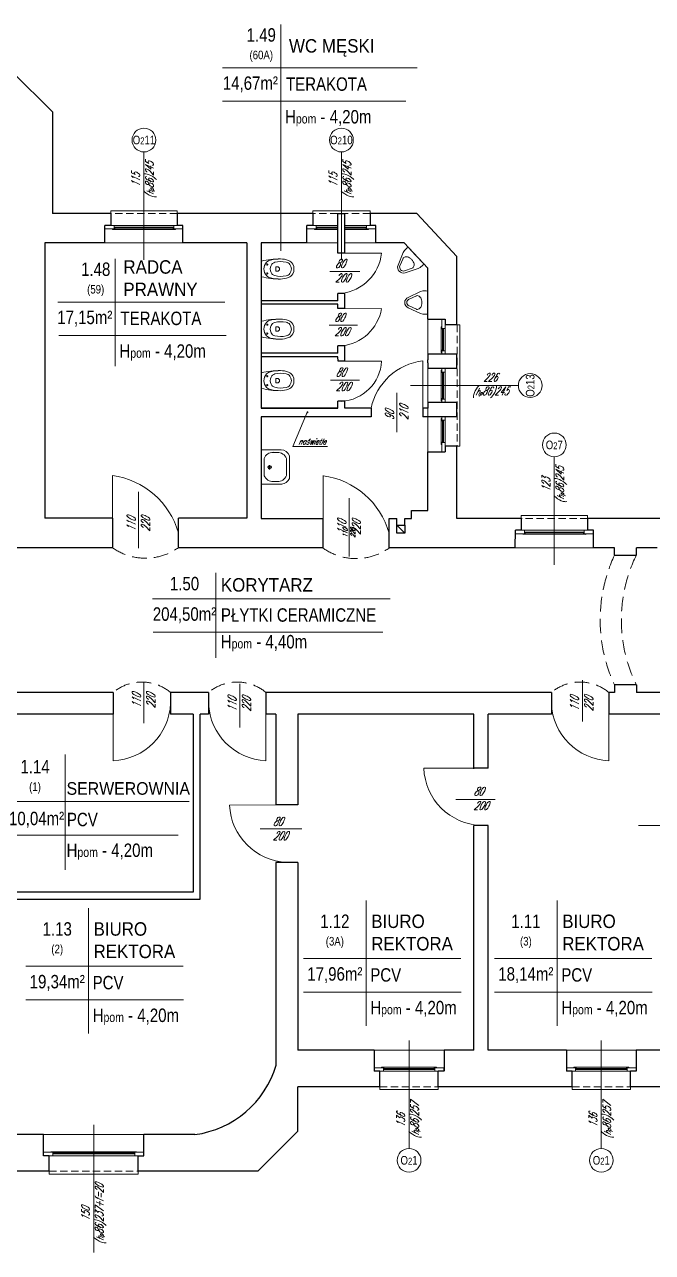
# Model space of a CAD drawing. Header units: millimetres. Extents: x -18485 to 40303, y -22087 to 35064.
# Drawn here: x 5093 to 6187, y 14995 to 17134 of the extents above; entities that cross this region are included whole.
import ezdxf

# ---------------------------------------------------------------- set-up
doc = ezdxf.new("R2010")
doc.units = ezdxf.units.MM
doc.linetypes.add('DASHED', pattern=[19.05, 12.7, -6.35])
for name, color, linetype, lineweight in [('01 parter - ściany', 2, 'Continuous', 25), ('03-01_okna', 5, 'Continuous', 15), ('03_drzwi', 1, 'Continuous', 0), ('04-1_widok', 251, 'Continuous', 5), ('04-2_nad', 251, 'DASHED', 5), ('05-03_opis', 10, 'Continuous', 5), ('07_wyposażenie', 253, 'Continuous', 5)]:
    doc.layers.add(name, color=color, linetype=linetype, lineweight=lineweight)
doc.styles.add('ariel', font='arial.ttf', dxfattribs={"width": 0.8})
doc.styles.add('ariel_wym', font='simplex.shx', dxfattribs={"width": 0.65, "oblique": 25})

msp = doc.modelspace()

# ---------------------------------------------------------------- hatches: boundary and pattern name
at = {"layer": '03_drzwi'}
h = msp.add_hatch(color=256, dxfattribs=at)
edge = h.paths.add_edge_path()
edge.add_arc((5586.2, 16458.3), 1.77, 0, 360)

# ---------------------------------------------------------------- linework, layer by layer
at = {"layer": '01 parter - ściany'}
for p, q in [((5141.8, 16981.5), (5071.8, 17051.5)), ((5141.8, 16981.5), (5141.7, 16804.5)), ((5243.3, 16804.5), (5141.7, 16804.5)), ((5243.3, 16804.5), (5243.3, 16784)), ((5595.3, 16804.5), (5359.3, 16804.5)), ((5359.3, 16804.5), (5359.3, 16783.9)), ((5595.3, 16804.5), (5595.3, 16784)), ((5639.3, 16755.5), (5639, 16804.5)), ((5639, 16804.5), (5651.3, 16804.5)), ((5651.3, 16735.5), (5651.3, 16804.5)), ((5776.7, 16804.5), (5695.3, 16804.5)), ((5695.3, 16804.5), (5695.3, 16783.9)), ((5776.7, 16804.5), (5846.7, 16729.5)), ((5233.3, 16753.5), (5233.3, 16783.9)), ((5243.3, 16783.9), (5233.3, 16783.9)), ((5369.3, 16783.9), (5359.3, 16783.9)), ((5369.3, 16755.5), (5369.3, 16783.9)), ((5369.3, 16753.5), (5369.3, 16783.9)), ((5585.3, 16753.5), (5585.3, 16784)), ((5595.3, 16784), (5585.3, 16784)), ((5705.3, 16784), (5695.3, 16784)), ((5705.3, 16753.5), (5705.3, 16784)), ((5233.3, 16753.5), (5128.7, 16753.5)), ((5128.7, 16753.5), (5128.7, 16274.1)), ((5480.7, 16753.5), (5369.3, 16753.5)), ((5480.7, 16753.5), (5480.7, 16274.1)), ((5585.3, 16753.5), (5505.7, 16753.5)), ((5505.7, 16753.5), (5505.7, 16465.5)), ((5639.3, 16735.5), (5639.3, 16755.5)), ((5651.3, 16735.5), (5651.3, 16752.7)), ((5754.6, 16753.5), (5705.3, 16753.5)), ((5754.6, 16753.5), (5795.7, 16709.4)), ((5651.3, 16735.5), (5639.3, 16735.5)), ((5846.7, 16610.5), (5846.7, 16729.5)), ((5795.7, 16620.5), (5795.7, 16709.4)), ((5639.3, 16652.7), (5639.3, 16665.5)), ((5651.3, 16665.5), (5639.3, 16665.5)), ((5651.3, 16638.9), (5651.3, 16666.4)), ((5639.3, 16652.7), (5505.7, 16652.7)), ((5639.3, 16646.7), (5505.7, 16646.7)), ((5639.3, 16638.9), (5639.3, 16646.7)), ((5651.3, 16638.9), (5639.3, 16638.9)), ((5795.7, 16620.5), (5826.2, 16620.5)), ((5826.2, 16620.4), (5826.2, 16610.5)), ((5846.7, 16610.5), (5826.2, 16610.5)), ((5639.3, 16561.2), (5505.7, 16561.2)), ((5639.3, 16555.2), (5505.7, 16555.2)), ((5639.3, 16561.5), (5639.3, 16573.9)), ((5651.3, 16573.9), (5639.3, 16573.9)), ((5639.4, 16547.5), (5639.3, 16555.2)), ((5651.3, 16547.5), (5651.3, 16573.9)), ((5846.8, 16559.5), (5795.7, 16559.5)), ((5795.7, 16559.5), (5795.7, 16549.5)), ((5846.7, 16534.5), (5846.7, 16559.5)), ((5651.4, 16547.5), (5639.4, 16547.5)), ((5795.7, 16544.5), (5795.7, 16549.5)), ((5795.7, 16549.5), (5795.7, 16549.5)), ((5795.7, 16544.5), (5795.7, 16544.5)), ((5795.7, 16544.4), (5795.7, 16534.5)), ((5846.8, 16534.5), (5795.7, 16534.5)), ((5639.3, 16465.5), (5639.3, 16477.5)), ((5651.3, 16477.5), (5639.3, 16477.5)), ((5651.3, 16465.5), (5651.3, 16477.5)), ((5846.8, 16475.4), (5795.7, 16475.4)), ((5795.7, 16475.4), (5795.7, 16465.5)), ((5846.7, 16450.5), (5846.7, 16475.4)), ((5639.3, 16465.5), (5505.7, 16465.5)), ((5505.7, 16465.5), (5639.3, 16465.5)), ((5505.7, 16450.5), (5505.7, 16273.5)), ((5697.1, 16450.5), (5505.7, 16450.5)), ((5697.1, 16465.4), (5651.3, 16465.5)), ((5697.1, 16465.4), (5697.1, 16450.4)), ((5795.7, 16465.5), (5787.1, 16465.5)), ((5787.1, 16465.5), (5787.1, 16450.5)), ((5795.7, 16450.5), (5787.1, 16450.5)), ((5795.7, 16465.5), (5795.7, 16465.5)), ((5846.8, 16450.5), (5795.7, 16450.5)), ((5832.7, 16450.5), (5832.7, 16450.5)), ((5795.7, 16287.5), (5795.7, 16389.5)), ((5795.7, 16389.5), (5826.2, 16389.5)), ((5846.7, 16399.5), (5826.2, 16399.5)), ((5826.2, 16399.5), (5826.2, 16389.5)), ((5846.7, 16273.5), (5846.7, 16399.5)), ((5767.7, 16273.5), (5767.7, 16287.5)), ((5767.7, 16287.5), (5795.7, 16287.5)), ((5246.4, 16274.1), (5128.7, 16274.1)), ((5246.3, 16274.1), (5246.3, 16222.5)), ((5480.7, 16274.1), (5361.3, 16274.1)), ((5361.3, 16222.5), (5361.3, 16274.1)), ((5505.7, 16273.5), (5613.4, 16273.5)), ((5613.3, 16222.5), (5613.3, 16273.5)), ((5728.3, 16273.5), (5741.9, 16273.5)), ((5728.3, 16222.5), (5728.3, 16273.5)), ((5741.9, 16261.9), (5741.9, 16273.5)), ((5741.9, 16261.9), (5755.9, 16261.9)), ((5741.9, 16247.9), (5741.9, 16261.9)), ((5741.9, 16261.9), (5755.9, 16247.9)), ((5755.9, 16261.9), (5755.9, 16273.5)), ((5755.9, 16273.5), (5767.7, 16273.5)), ((5755.9, 16261.9), (5755.9, 16247.9)), ((5958.3, 16273.5), (5846.7, 16273.5)), ((5958.3, 16273.5), (5958.3, 16252.9)), ((6205.3, 16273.5), (6074.3, 16273.5)), ((6074.3, 16273.5), (6074.3, 16252.9)), ((5755.9, 16247.9), (5741.9, 16247.9)), ((5948.3, 16222.5), (5948.4, 16252.9)), ((5958.3, 16252.9), (5948.4, 16252.9)), ((6084.3, 16252.9), (6074.3, 16252.9)), ((6084.3, 16222.5), (6084.3, 16252.9)), ((5246.3, 16222.5), (5066.1, 16222.5)), ((5613.3, 16222.5), (5361.3, 16222.5)), ((5795.7, 16222.5), (5728.3, 16222.5)), ((5948.3, 16222.5), (5795.7, 16222.5)), ((6121.2, 16222.5), (6084.3, 16222.5)), ((6121.2, 16209.5), (6121.2, 16222.5)), ((6195.3, 16222.5), (6159.2, 16222.5)), ((6159.2, 16209.5), (6159.2, 16222.5)), ((6121.2, 16209.5), (6159.2, 16209.5)), ((6159.2, 15983.5), (6121.2, 15983.5)), ((6121.2, 15983.5), (6121.2, 15970.5)), ((6159.2, 15983.5), (6159.2, 15970.5)), ((5247.6, 15970.5), (5066.1, 15970.5)), ((5247.6, 15970.5), (5247.6, 15932.5)), ((5413.8, 15970.5), (5347.6, 15970.5)), ((5347.6, 15970.5), (5347.6, 15932.5)), ((5413.8, 15970.5), (5413.8, 15932.5)), ((6011.2, 15970.5), (5513.8, 15970.5)), ((5513.8, 15970.5), (5513.8, 15932.5)), ((6011.2, 15970.5), (6011.2, 15932.5)), ((6121.2, 15970.5), (6111.2, 15970.5)), ((6111.2, 15970.5), (6111.2, 15932.5)), ((6327.2, 15970.5), (6159.2, 15970.5)), ((5247.6, 15932.5), (5065.3, 15932.5)), ((5387.3, 15932.5), (5347.6, 15932.5)), ((5387.3, 15932.5), (5387.3, 15626.4)), ((5387.3, 15932.5), (5387.3, 15622.5)), ((5413.8, 15932.5), (5399.3, 15932.5)), ((5399.3, 15610.5), (5399.3, 15932.5)), ((5531.3, 15932.5), (5513.8, 15932.5)), ((5531.3, 15932.5), (5531.3, 15774.4)), ((5876.3, 15932.5), (5569.3, 15932.5)), ((5569.3, 15932.5), (5569.3, 15774.4)), ((5876.3, 15837.3), (5876.3, 15932.5)), ((6011.2, 15932.5), (5901.3, 15932.5)), ((5901.3, 15838.6), (5901.3, 15932.5)), ((6211.3, 15932.5), (6111.2, 15932.5)), ((5901.3, 15838.6), (5876.3, 15838.6)), ((5569.3, 15774.4), (5531.3, 15774.4)), ((5876.3, 15347.5), (5876.3, 15738.6)), ((5901.3, 15738.6), (5876.3, 15738.6)), ((5901.3, 15347.5), (5901.3, 15738.6)), ((5569.3, 15674.4), (5531.3, 15674.4)), ((5531.3, 15674.4), (5531.3, 15321.3)), ((5569.3, 15674.4), (5569.3, 15347.5)), ((5387.3, 15622.5), (5065.3, 15622.5)), ((5065.3, 15610.5), (5399.3, 15610.5)), ((5702.4, 15347.5), (5569.3, 15347.5)), ((5702.4, 15347.5), (5702.4, 15310.5)), ((5876.3, 15347.5), (5824.1, 15347.5)), ((5824.1, 15347.5), (5824.1, 15310.6)), ((6037.4, 15347.5), (5901.3, 15347.5)), ((6037.4, 15347.5), (6037.4, 15310.5)), ((6211.3, 15347.5), (6159.1, 15347.5)), ((6159.1, 15347.5), (6159.1, 15310.6)), ((5712.3, 15310.5), (5702.4, 15310.5)), ((5712.3, 15283.5), (5712.3, 15310.5)), ((5814.1, 15283.5), (5814.1, 15310.5)), ((5824, 15310.5), (5814.1, 15310.5)), ((6047.3, 15310.5), (6037.4, 15310.5)), ((6047.3, 15283.5), (6047.3, 15310.5)), ((6149.1, 15283.5), (6149.1, 15310.5)), ((6159, 15310.5), (6149.1, 15310.5)), ((5712.3, 15283.5), (5569.3, 15283.5)), ((5569.3, 15206.5), (5569.3, 15283.5)), ((6047.3, 15283.5), (5814.1, 15283.5)), ((6384.5, 15283.5), (6149.1, 15283.5)), ((5126.3, 15200.5), (5065.3, 15200.5)), ((5126.3, 15163.5), (5126.3, 15200.5)), ((5390, 15200.5), (5301.3, 15200.5)), ((5301.3, 15163.5), (5301.3, 15200.5)), ((5500, 15136.5), (5569.3, 15206.5)), ((5136.3, 15163.5), (5126.3, 15163.5)), ((5136.3, 15136.5), (5136.3, 15163.5)), ((5291.3, 15136.5), (5291.3, 15163.5)), ((5291.3, 15163.5), (5301.3, 15163.5)), ((5136.3, 15136.5), (4946.3, 15136.5)), ((5500, 15136.5), (5291.3, 15136.5))]:
    msp.add_line(p, q, dxfattribs=at)
msp.add_arc((5368.5, 15368.7), 169.7, 277.3023, 343.7505, dxfattribs=at)
at = {"layer": '03-01_okna', "linetype": 'Continuous', "lineweight": 0}
for p, q in [((5243.3, 16804.5), (5243.3, 16809.5)), ((5359.3, 16809.5), (5243.3, 16809.5)), ((5359.3, 16804.5), (5359.3, 16809.5)), ((5595.3, 16804.5), (5595.3, 16809.5)), ((5695.4, 16809.5), (5595.3, 16809.5)), ((5695.4, 16804.5), (5695.4, 16809.5)), ((5249.3, 16783.9), (5353.3, 16783.9)), ((5353.3, 16780.9), (5249.3, 16780.9)), ((5250.3, 16776.9), (5250.3, 16780.9)), ((5352.3, 16779.4), (5250.3, 16779.4)), ((5352.3, 16778.9), (5250.3, 16778.9)), ((5352.3, 16776.9), (5352.3, 16780.9)), ((5601.3, 16784), (5639.1, 16784)), ((5639.2, 16781), (5601.3, 16781)), ((5602.3, 16777), (5602.3, 16781)), ((5639.2, 16779.5), (5602.3, 16779.5)), ((5639.2, 16779), (5602.3, 16779)), ((5651.3, 16784), (5689.3, 16784)), ((5689.3, 16781), (5651.3, 16781)), ((5688.3, 16779.5), (5651.3, 16779.5)), ((5688.3, 16779), (5651.3, 16779)), ((5688.3, 16777), (5688.3, 16781)), ((5819.2, 16603.5), (5823.2, 16603.5)), ((5821.2, 16603.5), (5821.2, 16566.5)), ((5821.7, 16603.5), (5821.7, 16566.5)), ((5823.2, 16604.5), (5823.2, 16565.5)), ((5826.2, 16565.5), (5826.2, 16604.5)), ((5846.8, 16610.5), (5851.8, 16610.5)), ((5851.8, 16610.5), (5851.8, 16399.5)), ((5819.2, 16566.5), (5823.2, 16566.5)), ((5819.3, 16527.5), (5823.3, 16527.5)), ((5821.3, 16527.5), (5821.2, 16482.5)), ((5821.8, 16527.5), (5821.7, 16482.5)), ((5823.3, 16528.5), (5823.2, 16481.5)), ((5826.2, 16481.5), (5826.3, 16528.5)), ((5819.2, 16482.5), (5823.2, 16482.5)), ((5819.2, 16443.5), (5823.2, 16443.5)), ((5821.2, 16443.5), (5821.2, 16406.5)), ((5821.7, 16443.5), (5821.7, 16406.5)), ((5823.2, 16444.5), (5823.2, 16405.5)), ((5826.2, 16405.5), (5826.2, 16444.5)), ((5819.2, 16406.5), (5823.2, 16406.5)), ((5846.8, 16399.5), (5851.8, 16399.5)), ((5958.3, 16273.4), (5958.3, 16278.4)), ((6074.3, 16278.4), (5958.3, 16278.4)), ((6074.3, 16273.4), (6074.3, 16278.4)), ((5964.4, 16252.9), (6068.3, 16252.8)), ((6068.3, 16249.8), (5964.4, 16249.9)), ((5965.4, 16245.9), (5965.4, 16249.9)), ((6067.3, 16248.3), (5965.4, 16248.4)), ((6067.3, 16247.8), (5965.4, 16247.9)), ((6067.3, 16245.8), (6067.3, 16249.8)), ((5719.4, 15317.6), (5719.4, 15313.6)), ((5719.4, 15315.6), (5807, 15315.6)), ((5719.4, 15315.1), (5807, 15315.1)), ((5807, 15317.6), (5807, 15313.6)), ((6054.4, 15317.6), (6054.4, 15313.6)), ((6054.4, 15315.6), (6142, 15315.6)), ((6054.4, 15315.1), (6142, 15315.1)), ((6142, 15317.6), (6142, 15313.6)), ((5718.4, 15313.6), (5808, 15313.6)), ((5808, 15310.6), (5718.4, 15310.6)), ((6053.4, 15313.6), (6143, 15313.6)), ((6143, 15310.6), (6053.4, 15310.6)), ((5712.3, 15283.5), (5712.3, 15278.5)), ((5712.3, 15278.5), (5814.1, 15278.5)), ((5814.1, 15283.5), (5814.1, 15278.5)), ((6047.3, 15283.5), (6047.3, 15278.5)), ((6047.3, 15278.5), (6149.1, 15278.5)), ((6149.1, 15283.5), (6149.1, 15278.5)), ((5142.3, 15166.5), (5285.3, 15166.5)), ((5143.3, 15170.5), (5143.3, 15166.5)), ((5143.3, 15168.5), (5284.3, 15168.5)), ((5143.3, 15168), (5284.3, 15168)), ((5284.3, 15170.5), (5284.3, 15166.5)), ((5285.3, 15163.5), (5142.3, 15163.5)), ((5136.3, 15136.5), (5136.3, 15131.5)), ((5136.3, 15131.5), (5291.3, 15131.5)), ((5291.3, 15136.5), (5291.3, 15131.5))]:
    msp.add_line(p, q, dxfattribs=at)
at = {"layer": '03-01_okna', "linetype": 'DASHED'}
for p, q in [((5359.3, 16804.5), (5243.3, 16804.5)), ((5695.4, 16804.5), (5595.3, 16804.5)), ((5846.8, 16610.5), (5846.8, 16399.5)), ((6074.3, 16273.4), (5958.3, 16273.4)), ((5712.3, 15283.5), (5814.1, 15283.5)), ((6047.3, 15283.5), (6149.1, 15283.5)), ((5136.3, 15136.5), (5291.3, 15136.5))]:
    msp.add_line(p, q, dxfattribs=at)
at = {"layer": '03-01_okna', "linetype": 'Continuous', "lineweight": 0}
for points in [[(5233.3, 16777.9), (5249.3, 16777.9), (5249.3, 16783.9), (5233.3, 16783.9)], [(5353.3, 16777.9), (5369.3, 16777.9), (5369.3, 16783.9), (5353.3, 16783.9)], [(5585.3, 16778), (5601.3, 16778), (5601.3, 16784), (5585.3, 16784)], [(5689.3, 16778), (5705.3, 16778), (5705.3, 16784), (5689.3, 16784)], [(5820.2, 16604.5), (5820.2, 16620.5), (5826.2, 16620.5), (5826.2, 16604.5)], [(5820.2, 16559.5), (5820.2, 16565.5), (5826.2, 16565.5), (5826.2, 16559.5)], [(5820.3, 16528.5), (5820.3, 16534.5), (5826.3, 16534.5), (5826.3, 16528.5)], [(5820.2, 16475.4), (5820.2, 16481.5), (5826.2, 16481.5), (5826.2, 16475.4)], [(5820.2, 16444.5), (5820.2, 16450.5), (5826.2, 16450.5), (5826.2, 16444.5)], [(5820.2, 16389.5), (5820.2, 16405.5), (5826.2, 16405.5), (5826.2, 16389.5)], [(5948.4, 16246.9), (5964.4, 16246.9), (5964.4, 16252.9), (5948.4, 16252.9)], [(6068.3, 16246.8), (6084.3, 16246.8), (6084.3, 16252.8), (6068.3, 16252.8)], [(5718.4, 15316.6), (5702.4, 15316.6), (5702.4, 15310.6), (5718.4, 15310.6)], [(5824, 15316.6), (5808, 15316.6), (5808, 15310.6), (5824, 15310.6)], [(6053.4, 15316.6), (6037.4, 15316.6), (6037.4, 15310.6), (6053.4, 15310.6)], [(6159, 15316.6), (6143, 15316.6), (6143, 15310.6), (6159, 15310.6)], [(5142.3, 15169.5), (5126.3, 15169.5), (5126.3, 15163.5), (5142.3, 15163.5)], [(5301.3, 15169.5), (5285.3, 15169.5), (5285.3, 15163.5), (5301.3, 15163.5)]]:
    msp.add_lwpolyline(points, close=True, dxfattribs=at)
for points in [[(5356.3, 16777.9), (5356.3, 16776.9), (5246.3, 16776.9), (5246.3, 16777.9)], [(5639.2, 16777), (5598.3, 16777), (5598.3, 16778)], [(5692.3, 16778), (5692.3, 16777), (5651.3, 16777)], [(5820.2, 16607.5), (5819.2, 16607.5), (5819.2, 16562.5), (5820.2, 16562.5)], [(5820.3, 16531.5), (5819.3, 16531.5), (5819.2, 16478.5), (5820.2, 16478.5)], [(5820.2, 16447.5), (5819.2, 16447.5), (5819.2, 16402.5), (5820.2, 16402.5)], [(6071.3, 16246.8), (6071.3, 16245.8), (5961.4, 16245.9), (5961.4, 16246.9)], [(5715.4, 15316.6), (5715.4, 15317.6), (5811, 15317.6), (5811, 15316.6)], [(6050.4, 15316.6), (6050.4, 15317.6), (6146, 15317.6), (6146, 15316.6)], [(5139.3, 15169.5), (5139.3, 15170.5), (5288.3, 15170.5), (5288.3, 15169.5)]]:
    msp.add_lwpolyline(points, dxfattribs=at)
at = {"layer": '03_drzwi'}
for p, q in [((5715.3, 16735.4), (5645.3, 16735.5)), ((5625.3, 16703.6), (5677.5, 16703.6)), ((5715.3, 16638.8), (5645.3, 16638.9)), ((5624, 16609.9), (5673.1, 16610)), ((5715.4, 16547.4), (5645.4, 16547.5)), ((5787, 16548), (5787.1, 16458)), ((5787.1, 16458), (5787, 16548)), ((5626.4, 16514.5), (5676.9, 16514.5)), ((5741.8, 16492.5), (5741.8, 16423.7)), ((5586.4, 16459.6), (5560.9, 16399)), ((5560.9, 16399), (5621.1, 16399)), ((5246.4, 16348.3), (5246.3, 16248.3)), ((5613.4, 16348), (5613.3, 16248)), ((5292, 16320.1), (5292, 16221.5)), ((5659, 16308.8), (5659, 16207)), ((5301, 15916.9), (5300.9, 15988.2)), ((5468.2, 15909.6), (5468.2, 15985.3)), ((6065.6, 15919.9), (6065.6, 15991.8)), ((5247.7, 15851.5), (5247.6, 15951.5)), ((5513.7, 15851.5), (5513.8, 15951.5)), ((6111.1, 15851.5), (6111.2, 15951.5)), ((5788.8, 15838.5), (5888.8, 15838.6)), ((5450.3, 15774.3), (5550.3, 15774.4)), ((5844.6, 15784.2), (5913.5, 15784.2)), ((5504, 15732.8), (5576.1, 15732.9)), ((6163, 15738.4), (6231.8, 15738.4))]:
    msp.add_line(p, q, dxfattribs=at)
for centre, radius, start, end in [((5636.1, 16744.7), 79.8, 276.6534, 353.3091), ((5637.3, 16652.8), 79.3, 275.8153, 349.8983), ((5640.7, 16552.2), 74.9, 273.5343, 356.3482), ((5799.6, 16444), 104.7, 96.8859, 168.2131), ((5227.3, 16210.2), 139.4, 15.8381, 82.1114), ((5594.3, 16209.9), 139.4, 15.8381, 82.1114), ((5243.4, 15955.7), 104.3, 272.3589, 357.6786), ((5518, 15955.7), 104.3, 182.3214, 267.6411), ((6115.4, 15955.7), 104.3, 182.3214, 267.6411), ((5893.1, 15842.8), 104.3, 182.3589, 267.6786), ((5554.6, 15778.6), 104.3, 182.3589, 267.6786)]:
    msp.add_arc(centre, radius, start, end, dxfattribs=at)
at = {"layer": '04-1_widok'}
for p, q in [((5233.3, 16753.5), (5369.3, 16753.5)), ((5585.3, 16753.5), (5639.3, 16753.5)), ((5651.3, 16753.5), (5705.3, 16753.5)), ((5795.7, 16389.5), (5795.8, 16620.5)), ((5948.4, 16222.4), (6084.4, 16222.4)), ((5824.1, 15347.5), (5702.4, 15347.5)), ((6159.1, 15347.5), (6037.4, 15347.5)), ((5301.3, 15200.5), (5126.3, 15200.5))]:
    msp.add_line(p, q, dxfattribs=at)
at = {"layer": '04-2_nad', "ltscale": 2}
for centre, radius, start, end in [((5303.9, 16303.5), 99.3, 234.6195, 305.3702), ((5670.9, 16302.8), 99.3, 234.6195, 305.3702), ((6364.1, 16096.5), 267.9, 155.0503, 204.9497), ((6391, 16096.5), 257.9, 154.0151, 205.9849), ((5297.6, 15910.3), 78.2, 50.2815, 129.7185), ((5463.8, 15910.3), 78.2, 50.2815, 129.7185), ((6061.2, 15910.3), 78.2, 50.2815, 129.7185)]:
    msp.add_arc(centre, radius, start, end, dxfattribs=at)
at = {"layer": '05-03_opis'}
for p, q in [((5539.8, 17133.8), (5539.8, 16739.4)), ((5438.2, 17058.5), (5777.5, 17058.5)), ((5438.2, 17000.2), (5757.4, 17000.2)), ((5251.3, 16725.7), (5251.3, 16538.5)), ((5151.5, 16650.4), (5442.3, 16650.4)), ((5152.8, 16592.1), (5444.4, 16592.1)), ((5426.4, 16179), (5426.4, 16030.9)), ((5316.4, 16133.7), (5730.5, 16133.7)), ((5317.5, 16075.4), (5717.4, 16075.4)), ((5164.3, 15862.3), (5164.3, 15661.4)), ((5073.6, 15780.3), (5379.9, 15780.3)), ((5077.8, 15722), (5361.1, 15722)), ((5204.6, 15594.6), (5204.6, 15376.2)), ((5688.4, 15607.9), (5688.4, 15389.5)), ((6021.2, 15607.9), (6021.2, 15389.5)), ((5579.4, 15506.8), (5853.2, 15506.8)), ((5912.2, 15506.8), (6186, 15506.8)), ((5095.7, 15493.4), (5369.4, 15493.4)), ((5579.4, 15448.4), (5853.9, 15448.4)), ((5912.2, 15448.4), (6186.7, 15448.4)), ((5095.7, 15435.1), (5370.2, 15435.1))]:
    msp.add_line(p, q, dxfattribs=at)
at = {"layer": '05-03_opis', "lineweight": 0}
for p, q in [((5301.3, 16723.9), (5301.3, 16911.9)), ((5645.3, 16723.9), (5645.3, 16911.9)), ((5765.6, 16505), (5953.6, 16505)), ((6016.3, 16192.8), (6016.3, 16380.8)), ((5763.2, 15364.1), (5763.2, 15176.1)), ((6098.2, 15364.1), (6098.2, 15176.1)), ((5213.8, 15217.1), (5213.8, 14995))]:
    msp.add_line(p, q, dxfattribs=at)
for centre in [(5301.3, 16932.6), (5645.3, 16932.6), (5974.3, 16505), (6016.3, 16401.5), (5763.2, 15155.4), (6098.2, 15155.4)]:
    msp.add_circle(centre, 20.7, dxfattribs=at)
at = {"layer": '07_wyposażenie', "ltscale": 2}
for p, q in [((5744, 16714.8), (5753.2, 16736.8)), ((5747.3, 16713.4), (5752.7, 16726.5)), ((5753.2, 16736.8), (5755.1, 16740.4)), ((5755.1, 16740.4), (5759.2, 16744.5)), ((5759.2, 16744.5), (5761.5, 16746)), ((5761.5, 16746), (5775.1, 16731.4)), ((5775.1, 16731.4), (5788.8, 16716.8)), ((5505.7, 16721.6), (5505.7, 16694.4)), ((5517.7, 16715.7), (5514.8, 16715.7)), ((5516.2, 16717.2), (5516.2, 16714.3)), ((5768.7, 16709.4), (5755.3, 16704.8)), ((5779, 16709.1), (5756.4, 16701.5)), ((5782.7, 16710.8), (5779, 16709.1)), ((5787.1, 16714.7), (5782.7, 16710.8)), ((5788.8, 16716.8), (5787.1, 16714.7)), ((5517.7, 16700.2), (5514.8, 16700.2)), ((5516.2, 16698.8), (5516.2, 16701.7)), ((5761.6, 16658.6), (5783.4, 16668.5)), ((5763.1, 16655.4), (5776, 16661.3)), ((5783.4, 16668.5), (5787.2, 16669.8)), ((5787.2, 16669.8), (5793, 16669.9)), ((5793, 16669.9), (5795.7, 16669.5)), ((5795.7, 16669.5), (5795.7, 16649.5)), ((5783.4, 16630.6), (5761.6, 16640.4)), ((5776, 16637.8), (5763.1, 16643.6)), ((5795.7, 16649.5), (5795.7, 16629.5)), ((5787.2, 16629.3), (5783.4, 16630.6)), ((5793, 16629.1), (5787.2, 16629.3)), ((5795.7, 16629.5), (5793, 16629.1)), ((5505.7, 16616.9), (5505.7, 16589.7)), ((5517.7, 16611.1), (5514.8, 16611.1)), ((5516.2, 16612.5), (5516.2, 16609.6)), ((5516.2, 16594.1), (5516.2, 16597)), ((5517.7, 16595.6), (5514.8, 16595.6)), ((5505.7, 16527.1), (5505.7, 16499.9)), ((5517.7, 16521.2), (5514.8, 16521.2)), ((5516.2, 16522.7), (5516.2, 16519.8)), ((5517.7, 16505.7), (5514.8, 16505.7)), ((5516.2, 16504.3), (5516.2, 16507.2)), ((5505.7, 16393.1), (5505.7, 16333.2)), ((5505.8, 16393.2), (5540.6, 16393.2)), ((5534.1, 16388.6), (5524.6, 16388.6)), ((5510.6, 16347.9), (5510.6, 16378)), ((5516.6, 16362.6), (5524.1, 16362.6)), ((5520.3, 16358.9), (5520.3, 16366.4)), ((5549.6, 16348), (5549.6, 16378)), ((5554.6, 16382.6), (5554.6, 16343.2)), ((5541.3, 16333.2), (5505.9, 16333.2)), ((5534.1, 16337.7), (5524.6, 16337.7))]:
    msp.add_line(p, q, dxfattribs=at)
for points in [[(5553.3, 16722.9, 0.091012), (5539.2, 16725.5, 0.04468), (5522, 16723.6, 0.150678), (5514.8, 16719.6, 0.380316), (5514.8, 16696.4, 0.150678), (5522, 16692.4, 0.04468), (5539.2, 16690.5, 0.091012), (5553.3, 16693.1, 0.171854), (5560.5, 16699.5, 0.258868), (5560.5, 16716.6, 0.171854)], [(5522.8, 16701.7, 0.228329), (5529.4, 16696.4, 0.112012), (5548.8, 16696, 0.161795), (5555.5, 16699.9, 0.320353), (5555.5, 16716.1, 0.161795), (5548.8, 16720, 0.112012), (5529.4, 16719.6, 0.228329), (5522.8, 16714.3, 0.236897)], [(5553.3, 16618.3, 0.091012), (5539.2, 16620.8, 0.04468), (5522, 16619, 0.150678), (5514.8, 16614.9, 0.380316), (5514.8, 16591.7, 0.150678), (5522, 16587.7, 0.04468), (5539.2, 16585.8, 0.091012), (5553.3, 16588.4, 0.171854), (5560.5, 16594.8, 0.258868), (5560.5, 16611.9, 0.171854)], [(5522.8, 16597, 0.228329), (5529.4, 16591.7, 0.112012), (5548.8, 16591.3, 0.161795), (5555.5, 16595.2, 0.320353), (5555.5, 16611.4, 0.161795), (5548.8, 16615.3, 0.112012), (5529.4, 16614.9, 0.228329), (5522.8, 16609.7, 0.236897)], [(5553.3, 16528.4, 0.091012), (5539.2, 16531, 0.04468), (5522, 16529.1, 0.150678), (5514.8, 16525.1, 0.380316), (5514.8, 16501.8, 0.150678), (5522, 16497.8, 0.04468), (5539.2, 16496, 0.091012), (5553.3, 16498.6, 0.171854), (5560.5, 16504.9, 0.258868), (5560.5, 16522, 0.171854)], [(5522.8, 16507.1, 0.228329), (5529.4, 16501.9, 0.112012), (5548.8, 16501.5, 0.161795), (5555.5, 16505.4, 0.320353), (5555.5, 16521.6, 0.161795), (5548.8, 16525.5, 0.112012), (5529.4, 16525.1, 0.228329), (5522.8, 16519.8, 0.236897)]]:
    msp.add_lwpolyline(points, format="xyb", close=True, dxfattribs=at)
for points in [[(5533.7, 16704.1), (5531, 16704.1), (5531, 16711.9), (5533.7, 16711.9, -1), (5533.7, 16704.1, -1)], [(5533.7, 16599.5), (5531, 16599.5), (5531, 16607.3), (5533.7, 16607.3, -1), (5533.7, 16599.5, -1)], [(5533.7, 16509.6), (5531, 16509.6), (5531, 16517.4), (5533.7, 16517.4, -1), (5533.7, 16509.6, -1)]]:
    msp.add_lwpolyline(points, format="xyb", dxfattribs=at)
for centre, radius in [((5516.2, 16715.7), 1), ((5516.2, 16700.2), 1), ((5516.2, 16611.1), 1), ((5516.2, 16595.6), 1), ((5516.2, 16521.2), 1), ((5516.2, 16505.7), 1), ((5520.3, 16362.6), 3)]:
    msp.add_circle(centre, radius, dxfattribs=at)
for centre, radius, start, end in [((5539.3, 16579.8), 145.7, 90.0193, 103.3053), ((5757.5, 16723.9), 5.45, 133.0251, 156.6347), ((5757.5, 16723.9), 5.45, 101.1715, 133.0251), ((5758.2, 16720.3), 9.14, 76.7151, 101.1715), ((5757.4, 16716.7), 12.9, 58.4622, 76.7151), ((5754.7, 16712.3), 17.9, 43.0251, 58.4622), ((5753.2, 16710.9), 10, 157.3203, 223.0251), ((5753.2, 16710.9), 10, 223.0251, 288.7299), ((5753.2, 16710.9), 6.45, 157.3203, 223.0251), ((5753.2, 16710.9), 6.45, 223.0251, 288.7299), ((5754.7, 16712.3), 17.9, 27.588, 43.0251), ((5766.5, 16714.3), 5.45, 294.6314, 313.0251), ((5766.5, 16714.3), 5.45, 313.0251, 344.8786), ((5759.2, 16714.7), 12.9, 9.335, 27.588), ((5762.9, 16715.3), 9.14, 344.8786, 9.335), ((5539.2, 16836.2), 145.7, 256.7333, 270.0193), ((5777.7, 16656.1), 5.45, 90, 113.6096), ((5777.7, 16656.1), 5.45, 58.1465, 90), ((5765.7, 16649.5), 10, 114.2952, 180), ((5765.7, 16649.5), 10, 180, 245.7048), ((5765.7, 16649.5), 6.45, 114.2952, 180), ((5765.7, 16649.5), 6.45, 180, 245.7048), ((5775.8, 16652.9), 9.14, 33.6901, 58.1465), ((5775.8, 16646.1), 9.14, 301.8535, 326.3099), ((5772.7, 16650.9), 12.9, 15.4371, 33.6901), ((5772.7, 16648.2), 12.9, 326.3099, 344.5629), ((5767.8, 16649.5), 17.9, 0, 15.4371), ((5767.8, 16649.5), 17.9, 344.5629, 0), ((5539.3, 16475.1), 145.7, 90.0193, 103.3053), ((5777.7, 16643), 5.45, 251.6064, 270), ((5777.7, 16643), 5.45, 270, 301.8535), ((5539.2, 16731.5), 145.7, 256.7333, 270.0193), ((5539.3, 16385.3), 145.7, 90.0193, 103.3053), ((5539.2, 16641.7), 145.7, 256.7333, 270.0193), ((5526.4, 16371.8), 16.9, 89.6663, 158.5578), ((5533.9, 16371.7), 16.9, 21.6503, 90.3572), ((5538.9, 16376.4), 16.9, 21.5609, 85.1722), ((5526.2, 16354.7), 16.9, 203.3871, 272.094), ((5534.1, 16354.7), 16.9, 267.9566, 336.6635), ((5539.2, 16349.9), 16.8, 276.0033, 336.7882)]:
    msp.add_arc(centre, radius, start, end, dxfattribs=at)

# ---------------------------------------------------------------- texts
at = {"layer": '03_drzwi', "width": 160.59, "attachment_point": 1, "style": 'ariel_wym'}
for s, insert, char_height, rotation in [('80\\P200', (5634.3, 16724.9), 15, 359.9915), ('80\\P200', (5633, 16631.3), 15, 359.9915), ('80\\P200', (5635.4, 16535.8), 15, 359.9915), ('90\\P210', (5721.7, 16445), 15, 90), ('110\\P220', (5271.7, 16250.8), 15, 89.9915), ('110\\P220', (5638.8, 16245.1), 15, 89.9915), ('110\\P220', (5648, 16240), 8, 90), ('110\\P220', (5280.8, 15942.9), 15, 89.9915), ('110\\P220', (5447.3, 15936.9), 15, 89.9915), ('110\\P220', (6043.8, 15937.9), 15, 89.9915), ('80\\P200', (5875.5, 15805.7), 15, 359.9915), ('80\\P200', (5525.8, 15753.2), 15, 359.9915)]:
    msp.add_mtext(s, dxfattribs=dict(at, insert=insert, char_height=char_height, rotation=rotation))
at = {"layer": '03_drzwi', "insert": (5570.3, 16412.4), "char_height": 10, "width": 131.796, "attachment_point": 1, "style": 'ariel_wym'}
msp.add_mtext('naświetle ', dxfattribs=at)
at = {"layer": '05-03_opis', "style": 'ariel'}
for s, insert, char_height, width, attachment_point in [('{\\fArial|b0|i0|c238|p34;1.49\\P\\H0.6404x;(60A)}', (5505.7, 17098.1), 23.423, 108.913, 5), ('{\\fArial|b0|i0|c238|p34;\\W0.9;WC MĘSKI}', (5554, 17093.1), 23.423, 356.637, 4), ('{\\fArial|b0|i0|c238|p34;14,67m²}', (5486.7, 17029.6), 23.423, 108.913, 5), ('TERAKOTA', (5548.8, 17029.9), 23.42, 322.789, 4), ('{\\fArial|b0|i0|c238|p34; H\\H0.7x;pom\\H1.429x; - 4,20m}', (5539.8, 16970.7), 23.423, 322.789, 4), ('{\\fArial|b0|i0|c238|p34;1.48\\P\\H0.6404x;(59)}', (5217.2, 16690), 23.423, 108.913, 5), ('{\\fArial|b0|i0|c238|p34;\\W0.9;RADCA\\PPRAWNY}', (5265.5, 16692), 23.423, 356.637, 4), ('{\\fArial|b0|i0|c238|p34;17,15m²}', (5198.2, 16621.5), 23.423, 108.913, 5), ('TERAKOTA', (5260.3, 16621.8), 23.42, 322.789, 4), ('{\\fArial|b0|i0|c238|p34; H\\H0.7x;pom\\H1.429x; - 4,20m}', (5251.3, 16562.6), 23.423, 322.789, 4), ('{\\fArial|b0|i0|c238|p34;1.50}', (5372, 16159.8), 23.423, 108.913, 5), ('\\W0.9;{\\fArial|b0|i0|c238|p34;KORYTARZ}', (5435.3, 16157.6), 23.423, 356.637, 4), ('{\\fArial|b0|i0|c238|p34;204,50m²}', (5372, 16104.8), 23.423, 108.913, 5), ('{\\fArial|b0|i0|c238|p34;PŁYTKI CERAMICZNE}', (5435.4, 16105.1), 23.423, 322.789, 4), ('{\\fArial|b0|i0|c238|p34; H\\H0.7x;pom\\H1.429x; - 4,40m}', (5427.8, 16056.3), 23.423, 322.789, 4), ('{\\fArial|b0|i0|c238|p34;1.14\\P\\H0.6404x;(1)}', (5111.5, 15823.4), 23.423, 108.913, 5), ('{\\fArial|b0|i0|c238|p34;\\W0.9;SERWEROWNIA}', (5166.4, 15803), 22, 356.637, 4), ('{\\fArial|b0|i0|c238|p34;10,04m²}', (5114.2, 15748.7), 23.423, 108.913, 5), (' PCV', (5159.8, 15748.9), 23.42, 322.789, 4), ('{\\fArial|b0|i0|c238|p34; H\\H0.7x;pom\\H1.429x; - 4,20m}', (5159.2, 15693.1), 23.423, 322.789, 4), ('{\\fArial|b0|i0|c238|p34;1.13\\P\\H0.6404x;(2)}', (5150.2, 15540.9), 23.423, 108.913, 5), ('{\\fArial|b0|i0|c238|p34;\\W0.9;BIURO\\PREKTORA}', (5213.5, 15538.7), 23.423, 356.637, 4), ('{\\fArial|b0|i0|c238|p34;1.12\\P\\H0.6404x;(3A)}', (5633.9, 15554.3), 23.423, 108.913, 5), ('{\\fArial|b0|i0|c238|p34;\\W0.9;BIURO\\PREKTORA}', (5697.3, 15552.1), 23.423, 356.637, 4), ('{\\fArial|b0|i0|c238|p34;1.11\\P\\H0.6404x;(3)}', (5966.7, 15554.3), 23.423, 108.913, 5), ('{\\fArial|b0|i0|c238|p34;\\W0.9;BIURO\\PREKTORA}', (6030.1, 15552.1), 23.423, 356.637, 4), ('{\\fArial|b0|i0|c238|p34;17,96m²}', (5633.9, 15477.9), 23.423, 108.913, 5), (' PCV', (5688.4, 15478.2), 23.42, 322.789, 4), ('{\\fArial|b0|i0|c238|p34;18,14m²}', (5966.7, 15477.9), 23.423, 108.913, 5), (' PCV', (6021.2, 15478.2), 23.42, 322.789, 4), ('{\\fArial|b0|i0|c238|p34;19,34m²}', (5150.2, 15464.5), 23.423, 108.913, 5), (' PCV', (5204.6, 15464.8), 23.42, 322.789, 4), ('{\\fArial|b0|i0|c238|p34; H\\H0.7x;pom\\H1.429x; - 4,20m}', (5688.4, 15419), 23.423, 322.789, 4), ('{\\fArial|b0|i0|c238|p34; H\\H0.7x;pom\\H1.429x; - 4,20m}', (6021.2, 15419), 23.423, 322.789, 4), ('{\\fArial|b0|i0|c238|p34; H\\H0.7x;pom\\H1.429x; - 4,20m}', (5204.6, 15405.6), 23.423, 322.789, 4)]:
    msp.add_mtext(s, dxfattribs=dict(at, insert=insert, char_height=char_height, width=width, attachment_point=attachment_point))
at = {"layer": '05-03_opis', "lineweight": 0, "attachment_point": 5}
for s, insert, char_height, width, style in [('O{\\H0.8x;2}11', (5301.3, 16932.6), 15, 75.194, 'ariel'), ('O{\\H0.8x;2}10', (5645.3, 16932.6), 15, 75.194, 'ariel'), ('226\\P({\\H0.8333x;h\\H0.6x;p}86)245', (5904.7, 16505), 14.4, 62.661, 'ariel_wym'), ('O{\\H0.8x;2}7', (6016.3, 16401.5), 15, 75.194, 'ariel'), ('O{\\H0.8x;2}1', (5763.2, 15155.4), 15, 75.194, 'ariel'), ('O{\\H0.8x;2}1', (6098.2, 15155.4), 15, 75.194, 'ariel')]:
    msp.add_mtext(s, dxfattribs=dict(at, insert=insert, char_height=char_height, width=width, style=style))
at = {"layer": '05-03_opis', "lineweight": 0, "attachment_point": 5, "rotation": 90}
for s, insert, char_height, width, style in [('115\\P({\\H0.8333x;h\\H0.6x;p}86)245', (5301.3, 16863), 14.4, 62.661, 'ariel_wym'), ('115\\P({\\H0.8333x;h\\H0.6x;p}86)245', (5645.3, 16863), 14.4, 62.661, 'ariel_wym'), ('O{\\H0.8x;2}13', (5974.3, 16505), 15, 75.194, 'ariel'), ('123\\P({\\H0.8333x;h\\H0.6x;p}86)245', (6016.3, 16331.9), 14.4, 62.661, 'ariel_wym'), ('136\\P({\\H0.8333x;h\\H0.6x;p}86)257', (5763.2, 15225), 14.4, 62.661, 'ariel_wym'), ('136\\P({\\H0.8333x;h\\H0.6x;p}86)257', (6098.2, 15224.9), 14.4, 62.661, 'ariel_wym'), ('150\\P({\\H0.8333x;h\\H0.6x;p}86)237+f=20', (5213.8, 15061.9), 14.4, 62.661, 'ariel_wym')]:
    msp.add_mtext(s, dxfattribs=dict(at, insert=insert, char_height=char_height, width=width, style=style))

doc.saveas('drawing.dxf')
